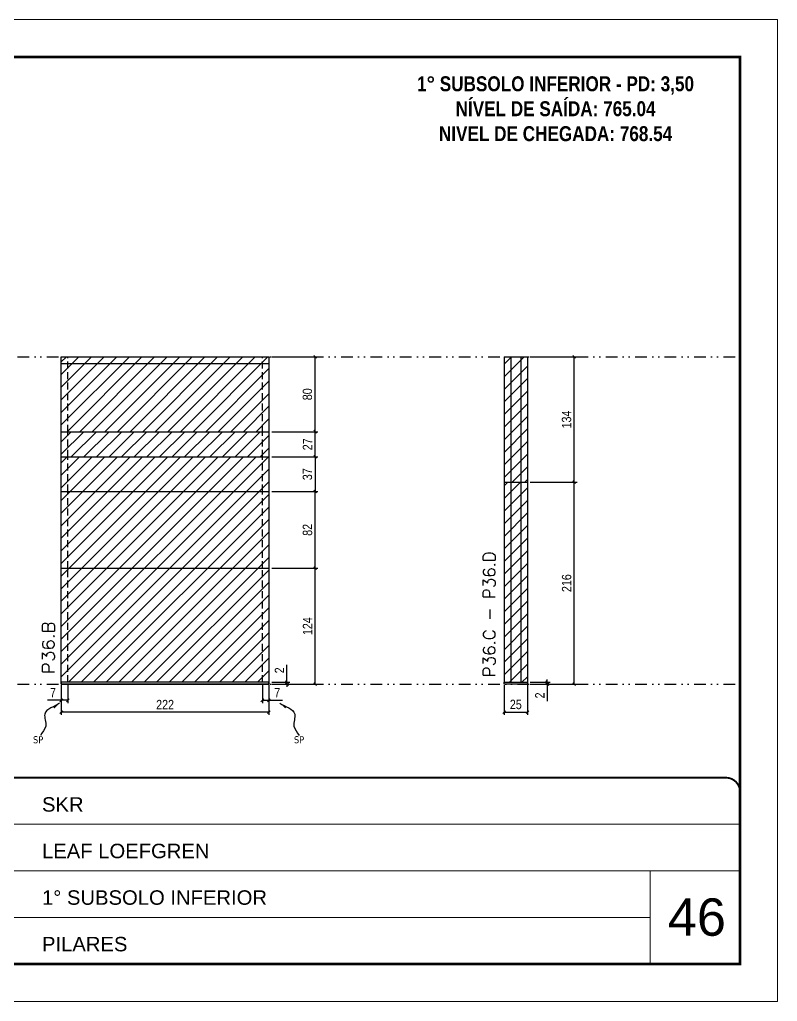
# Model space of a CAD drawing. Extents: x 14400 to 27878, y -21631 to 6985.
# Drawn here: x 16673 to 17483, y -6700 to -5650 of the extents above; entities that cross this region are included whole.
import ezdxf

# ---------------------------------------------------------------- set-up
doc = ezdxf.new("R2010")
doc.units = 0
for name, pattern in [('CONTINUO', [0]), ('DASHED', [0.75, 0.5, -0.25]), ('DIVIDE2', [0.625, 0.25, -0.125, 0, -0.125, 0, -0.125]), ('HIDDEN', [0.375, 0.25, -0.125])]:
    doc.linetypes.add(name, pattern=pattern)
for name, color, linetype, lineweight in [('CARIMBO', 255, 'Continuous', 9), ('Folhas', 255, 'Continuous', 9), ('Hachura', 251, 'Continuous', 9), ('SARRAFO DE PRESSAO', 251, 'DASHED', 9), ('Texto Seção', 7, 'Continuous', 15)]:
    doc.layers.add(name, color=color, linetype=linetype, lineweight=lineweight)
for name, color, linetype in [('COTA', 241, 'Continuous'), ('NOMENCLATURA', 7, 'Continuous'), ('Nível', 160, 'Continuous'), ('Painéis', 200, 'Continuous'), ('SARR_2.2x7', 40, 'Continuous'), ('Sarrafo de Pressão', 42, 'HIDDEN'), ('texto', 7, 'Continuous')]:
    doc.layers.add(name, color=color, linetype=linetype)
doc.styles.add('ARIAL', font='arial.ttf')
doc.styles.add('COTA TECNICA', font='techl___.ttf', dxfattribs={"height": 10})
doc.styles.add('COTA TECNICA-50', font='techl___.ttf', dxfattribs={"height": 10})
doc.styles.add('REGUA-120', font='ROMANS.shx', dxfattribs={"height": 15})
doc.styles.add('ROMANC', font='techb___.ttf', dxfattribs={"height": 2.5})
doc.styles.get("Standard").update_dxf_attribs({"font": 'arial.ttf'})
doc.dimstyles.new('COTA PAINEL-50', dxfattribs={"dimtxt": 10, "dimasz": 3, "dimexe": 3, "dimexo": 3, "dimgap": 3, "dimtad": 1, "dimdec": 1, "dimzin": 12, "dimdsep": 46, "dimtxsty": 'COTA TECNICA-50', "dimblk1": 'OBLIQUE', "dimblk2": 'OBLIQUE', "dimsah": 1, "dimcen": 0.9, "dimclrd": 4, "dimclre": 4, "dimclrt": 240, "dimadec": 1, "dimazin": 3, "dimtfac": 1, "dimtdec": 1, "dimtmove": 0, "dimatfit": 3, "dimfxl": 1, "dimtolj": 1, "dimtzin": 12, "dimarcsym": 0})
doc.dimstyles.new('PAINEL', dxfattribs={"dimtxt": 10, "dimasz": 3, "dimexe": 3, "dimexo": 3, "dimgap": 3, "dimtad": 1, "dimdec": 1, "dimzin": 12, "dimdsep": 46, "dimtxsty": 'COTA TECNICA', "dimblk1": 'OBLIQUE', "dimblk2": 'OBLIQUE', "dimsah": 1, "dimcen": 0.9, "dimclrd": 4, "dimclre": 4, "dimclrt": 240, "dimadec": 1, "dimazin": 3, "dimtfac": 1, "dimtdec": 1, "dimtmove": 0, "dimatfit": 3, "dimfxl": 1, "dimtolj": 1, "dimtzin": 12, "dimarcsym": 0})
doc.dimstyles.get("Standard").update_dxf_attribs({"dimtxt": 0.18, "dimasz": 0.18, "dimexe": 0.18, "dimexo": 0.0625, "dimgap": 0.09, "dimtad": 0, "dimtih": 1, "dimtoh": 1, "dimdec": 4, "dimzin": 0, "dimdsep": 46, "dimtxsty": 'Standard', "dimcen": 0.09, "dimadec": 0, "dimazin": 0, "dimtfac": 1, "dimtdec": 4, "dimtofl": 0, "dimtmove": 0, "dimatfit": 3, "dimfxl": 1, "dimtolj": 1, "dimtzin": 0, "dimarcsym": 0})

# ---------------------------------------------------------------- blocks, each defined once
blk = doc.blocks.new('9999999999')
at = {"color": 30, "linetype": 'CONTINUO'}
for p, q in [((98564.6, 34379.6), (99584, 34379.6)), ((98564.6, 34329.8), (99488, 34329.8)), ((99584, 34329.8), (99488, 34329.8)), ((99488, 34329.8), (99488, 34230.2)), ((98564.6, 34280), (99488, 34280))]:
    blk.add_line(p, q, dxfattribs=at)
at = {"color": 30, "linetype": 'CONTINUO', "const_width": 2}
blk.add_lwpolyline([(99584, 34230.2), (99584, 34414.4, 0.414214), (99569, 34429.4), (98229, 34429.4, 0.414214), (98214, 34414.4), (98214, 34245.2, 0.414214), (98229, 34230.2), (99584, 34230.2)], format="xyb", dxfattribs=at)
at = {"layer": 'Folhas'}
blk.add_lwpolyline([(98139, 34190.2), (99624, 34190.2), (99624, 35240.2), (98139, 35240.2)], close=True, dxfattribs=at)
at = {"layer": 'Folhas', "color": 30, "const_width": 3}
blk.add_lwpolyline([(98214, 34230.2), (99584, 34230.2), (99584, 35200.2), (98214, 35200.2)], close=True, dxfattribs=at)
at = {"color": 7, "linetype": 'Continuous', "ltscale": 5, "style": 'ARIAL'}
for s, height, p in [('SKR', 15.48, (98837.7, 34393.1)), ('LEAF LOEFGREN', 15.483, (98837.7, 34343.3)), ('1° SUBSOLO INFERIOR', 15.483, (98837.7, 34293.5)), ('PILARES', 15.48, (98837.7, 34243.7))]:
    blk.add_text(s, height=height, dxfattribs=at).set_placement(p)
blk = doc.blocks.new('_Oblique')
at = {"color": 0, "linetype": 'ByBlock', "lineweight": -2}
blk.add_line((-0.5, -0.5), (0.5, 0.5), dxfattribs=at)
blk = doc.blocks.new('*D2444')
at = {"layer": 'COTA', "color": 4, "lineweight": -2, "transparency": 16777216}
for p, q in [((16717.8, -6361.3), (16717.8, -6393.2)), ((16939.8, -6361.3), (16939.8, -6393.2)), ((16939.8, -6390.2), (16717.8, -6390.2))]:
    blk.add_line(p, q, dxfattribs=at)
at = {"layer": 'Defpoints', "color": 0, "transparency": 16777216}
for p in [(16717.8, -6358.3), (16939.8, -6358.3), (16717.8, -6390.2)]:
    blk.add_point(p, dxfattribs=at)
at = {"layer": 'COTA', "color": 4, "lineweight": -2, "transparency": 16777216, "xscale": 3, "yscale": 3, "zscale": 3, "rotation": 180}
blk.add_blockref('_Oblique', (16717.8, -6390.2), dxfattribs=at)
at = {"layer": 'COTA', "color": 4, "lineweight": -2, "transparency": 16777216, "xscale": 3, "yscale": 3, "zscale": 3}
blk.add_blockref('_Oblique', (16939.8, -6390.2), dxfattribs=at)
at = {"layer": 'COTA', "color": 240, "transparency": 16777216, "insert": (16828.8, -6382.2), "char_height": 10, "attachment_point": 5, "style": 'COTA TECNICA'}
blk.add_mtext('\\A1;222', dxfattribs=at)
blk = doc.blocks.new('*D2445')
at = {"layer": 'COTA', "color": 4, "lineweight": -2, "transparency": 16777216}
for p, q in [((16932.8, -6361.3), (16932.8, -6380.6)), ((16939.8, -6363.3), (16939.8, -6380.6)), ((16932.8, -6377.6), (16939.8, -6377.6)), ((16939.8, -6377.6), (16954.5, -6377.6))]:
    blk.add_line(p, q, dxfattribs=at)
at = {"layer": 'Defpoints', "color": 0, "transparency": 16777216}
for p in [(16932.8, -6358.3), (16939.8, -6360.3), (16939.8, -6377.6)]:
    blk.add_point(p, dxfattribs=at)
at = {"layer": 'COTA', "color": 4, "lineweight": -2, "transparency": 16777216, "xscale": 3, "yscale": 3, "zscale": 3, "rotation": 180}
blk.add_blockref('_Oblique', (16932.8, -6377.6), dxfattribs=at)
at = {"layer": 'COTA', "color": 4, "lineweight": -2, "transparency": 16777216, "xscale": 3, "yscale": 3, "zscale": 3}
blk.add_blockref('_Oblique', (16939.8, -6377.6), dxfattribs=at)
at = {"layer": 'COTA', "color": 240, "transparency": 16777216, "insert": (16948.7, -6369.5), "char_height": 10, "attachment_point": 5, "style": 'COTA TECNICA-50'}
blk.add_mtext('\\A1;7', dxfattribs=at)
blk = doc.blocks.new('*D2446')
at = {"layer": 'COTA', "color": 4, "lineweight": -2, "transparency": 16777216}
for p, q in [((16724.8, -6361.3), (16724.8, -6380.6)), ((16717.8, -6363.3), (16717.8, -6380.6)), ((16717.8, -6377.6), (16703.1, -6377.6)), ((16724.8, -6377.6), (16717.8, -6377.6))]:
    blk.add_line(p, q, dxfattribs=at)
at = {"layer": 'Defpoints', "color": 0, "transparency": 16777216}
for p in [(16717.8, -6360.3), (16724.8, -6358.3), (16717.8, -6377.6)]:
    blk.add_point(p, dxfattribs=at)
at = {"layer": 'COTA', "color": 4, "lineweight": -2, "transparency": 16777216, "xscale": 3, "yscale": 3, "zscale": 3, "rotation": 180}
blk.add_blockref('_Oblique', (16717.8, -6377.6), dxfattribs=at)
at = {"layer": 'COTA', "color": 4, "lineweight": -2, "transparency": 16777216, "xscale": 3, "yscale": 3, "zscale": 3}
blk.add_blockref('_Oblique', (16724.8, -6377.6), dxfattribs=at)
at = {"layer": 'COTA', "color": 240, "transparency": 16777216, "insert": (16708.9, -6369.5), "char_height": 10, "attachment_point": 5, "style": 'COTA TECNICA-50'}
blk.add_mtext('\\A1;7', dxfattribs=at)
blk = doc.blocks.new('*D2447')
at = {"layer": 'COTA', "color": 4, "lineweight": -2, "transparency": 16777216}
for p, q in [((16959.1, -6358.3), (16959.1, -6339.5)), ((16942.8, -6358.3), (16962.1, -6358.3)), ((16942.8, -6360.3), (16962.1, -6360.3)), ((16959.1, -6360.3), (16959.1, -6358.3)), ((16959.1, -6360.3), (16959.1, -6363.3))]:
    blk.add_line(p, q, dxfattribs=at)
at = {"layer": 'Defpoints', "color": 0, "transparency": 16777216}
for p in [(16939.8, -6358.3), (16939.8, -6360.3), (16959.1, -6360.3)]:
    blk.add_point(p, dxfattribs=at)
at = {"layer": 'COTA', "color": 4, "lineweight": -2, "transparency": 16777216, "xscale": 3, "yscale": 3, "zscale": 3}
for p, rotation in [((16959.1, -6358.3), 270), ((16959.1, -6360.3), 90)]:
    blk.add_blockref('_Oblique', p, dxfattribs=dict(at, rotation=rotation))
at = {"layer": 'COTA', "color": 240, "transparency": 16777216, "insert": (16951.1, -6345.6), "char_height": 10, "attachment_point": 5, "rotation": 90, "style": 'COTA TECNICA-50'}
blk.add_mtext('\\A1;2', dxfattribs=at)
blk = doc.blocks.new('*D2465')
at = {"layer": 'COTA', "color": 4, "linetype": 'ByBlock', "lineweight": -2, "transparency": 16777216}
for p, q in [((16942.8, -6236.3), (16992.2, -6236.3)), ((16989.2, -6360.3), (16989.2, -6236.3)), ((16942.8, -6360.3), (16992.2, -6360.3))]:
    blk.add_line(p, q, dxfattribs=at)
at = {"layer": 'Defpoints', "color": 0, "linetype": 'ByBlock', "transparency": 16777216}
for p in [(16939.8, -6236.3), (16989.2, -6236.3), (16939.8, -6360.3)]:
    blk.add_point(p, dxfattribs=at)
at = {"layer": 'COTA', "color": 4, "linetype": 'ByBlock', "lineweight": -2, "transparency": 16777216, "xscale": 3, "yscale": 3, "zscale": 3}
for p, rotation in [((16989.2, -6236.3), 90), ((16989.2, -6360.3), 270)]:
    blk.add_blockref('_Oblique', p, dxfattribs=dict(at, rotation=rotation))
at = {"layer": 'COTA', "color": 240, "linetype": 'ByBlock', "transparency": 16777216, "insert": (16981.1, -6298.3), "char_height": 10, "attachment_point": 5, "rotation": 90, "style": 'COTA TECNICA'}
blk.add_mtext('\\A1;124', dxfattribs=at)
blk = doc.blocks.new('*D2466')
at = {"layer": 'COTA', "color": 4, "linetype": 'ByBlock', "lineweight": -2, "transparency": 16777216}
for p, q in [((16942.8, -6236.3), (16992.2, -6236.3)), ((16989.2, -6360.3), (16989.2, -6236.3)), ((16942.8, -6360.3), (16992.2, -6360.3))]:
    blk.add_line(p, q, dxfattribs=at)
at = {"layer": 'Defpoints', "color": 0, "linetype": 'ByBlock', "transparency": 16777216}
for p in [(16939.8, -6236.3), (16989.2, -6236.3), (16939.8, -6360.3)]:
    blk.add_point(p, dxfattribs=at)
at = {"layer": 'COTA', "color": 4, "linetype": 'ByBlock', "lineweight": -2, "transparency": 16777216, "xscale": 3, "yscale": 3, "zscale": 3}
for p, rotation in [((16989.2, -6236.3), 90), ((16989.2, -6360.3), 270)]:
    blk.add_blockref('_Oblique', p, dxfattribs=dict(at, rotation=rotation))
at = {"layer": 'COTA', "color": 240, "linetype": 'ByBlock', "transparency": 16777216, "insert": (16981.1, -6298.3), "char_height": 10, "attachment_point": 5, "rotation": 90, "style": 'COTA TECNICA'}
blk.add_mtext('\\A1;124', dxfattribs=at)
blk = doc.blocks.new('*D2467')
at = {"layer": 'COTA', "color": 4, "lineweight": -2, "transparency": 16777216}
for p, q in [((16942.8, -6010.3), (16992.2, -6010.3)), ((16989.2, -6090.3), (16989.2, -6010.3)), ((16942.8, -6090.3), (16992.2, -6090.3))]:
    blk.add_line(p, q, dxfattribs=at)
at = {"layer": 'Defpoints', "color": 0, "transparency": 16777216}
for p in [(16939.8, -6010.3), (16989.2, -6010.3), (16939.8, -6090.3)]:
    blk.add_point(p, dxfattribs=at)
at = {"layer": 'COTA', "color": 4, "lineweight": -2, "transparency": 16777216, "xscale": 3, "yscale": 3, "zscale": 3}
for p, rotation in [((16989.2, -6010.3), 90), ((16989.2, -6090.3), 270)]:
    blk.add_blockref('_Oblique', p, dxfattribs=dict(at, rotation=rotation))
at = {"layer": 'COTA', "color": 240, "transparency": 16777216, "insert": (16981, -6050.3), "char_height": 10, "attachment_point": 5, "rotation": 90, "style": 'COTA TECNICA'}
blk.add_mtext('\\A1;80', dxfattribs=at)
blk = doc.blocks.new('*D2468')
at = {"layer": 'COTA', "color": 4, "lineweight": -2, "transparency": 16777216}
for p, q in [((16942.8, -6117.3), (16992.2, -6117.3)), ((16989.2, -6117.3), (16989.2, -6154.3)), ((16942.8, -6154.3), (16992.2, -6154.3))]:
    blk.add_line(p, q, dxfattribs=at)
at = {"layer": 'Defpoints', "color": 0, "transparency": 16777216}
for p in [(16939.8, -6117.3), (16939.8, -6154.3), (16989.2, -6154.3)]:
    blk.add_point(p, dxfattribs=at)
at = {"layer": 'COTA', "color": 4, "lineweight": -2, "transparency": 16777216, "xscale": 3, "yscale": 3, "zscale": 3}
for p, rotation in [((16989.2, -6117.3), 90), ((16989.2, -6154.3), 270)]:
    blk.add_blockref('_Oblique', p, dxfattribs=dict(at, rotation=rotation))
at = {"layer": 'COTA', "color": 240, "transparency": 16777216, "insert": (16981, -6135.8), "char_height": 10, "attachment_point": 5, "rotation": 90, "style": 'COTA TECNICA'}
blk.add_mtext('\\A1;37', dxfattribs=at)
blk = doc.blocks.new('*D2448')
at = {"layer": 'COTA', "color": 4, "lineweight": -2, "transparency": 16777216}
for p, q in [((17191.3, -6361.3), (17191.3, -6393.2)), ((17216.3, -6361.3), (17216.3, -6393.2)), ((17191.3, -6390.2), (17216.3, -6390.2))]:
    blk.add_line(p, q, dxfattribs=at)
at = {"layer": 'Defpoints', "color": 0, "transparency": 16777216}
for p in [(17191.3, -6358.3), (17216.3, -6358.3), (17216.3, -6390.2)]:
    blk.add_point(p, dxfattribs=at)
at = {"layer": 'COTA', "color": 4, "lineweight": -2, "transparency": 16777216, "xscale": 3, "yscale": 3, "zscale": 3, "rotation": 180}
blk.add_blockref('_Oblique', (17191.3, -6390.2), dxfattribs=at)
at = {"layer": 'COTA', "color": 4, "lineweight": -2, "transparency": 16777216, "xscale": 3, "yscale": 3, "zscale": 3}
blk.add_blockref('_Oblique', (17216.3, -6390.2), dxfattribs=at)
at = {"layer": 'COTA', "color": 240, "transparency": 16777216, "insert": (17203.8, -6382.1), "char_height": 10, "attachment_point": 5, "style": 'COTA TECNICA'}
blk.add_mtext('\\A1;25', dxfattribs=at)
blk = doc.blocks.new('*D2449')
at = {"layer": 'COTA', "color": 4, "lineweight": -2, "transparency": 16777216}
for p, q in [((17219.3, -6358.3), (17240.5, -6358.3)), ((17219.3, -6360.3), (17240.5, -6360.3)), ((17237.5, -6358.3), (17237.5, -6355.3)), ((17237.5, -6358.3), (17237.5, -6360.3)), ((17237.5, -6360.3), (17237.5, -6378.4))]:
    blk.add_line(p, q, dxfattribs=at)
at = {"layer": 'Defpoints', "color": 0, "transparency": 16777216}
for p in [(17216.3, -6358.3), (17216.3, -6360.3), (17237.5, -6358.3)]:
    blk.add_point(p, dxfattribs=at)
at = {"layer": 'COTA', "color": 4, "lineweight": -2, "transparency": 16777216, "xscale": 3, "yscale": 3, "zscale": 3}
for p, rotation in [((17237.5, -6358.3), 270), ((17237.5, -6360.3), 90)]:
    blk.add_blockref('_Oblique', p, dxfattribs=dict(at, rotation=rotation))
at = {"layer": 'COTA', "color": 240, "transparency": 16777216, "insert": (17229.5, -6372.4), "char_height": 10, "attachment_point": 5, "rotation": 90, "style": 'COTA TECNICA-50'}
blk.add_mtext('\\A1;2', dxfattribs=at)
blk = doc.blocks.new('*D2450')
at = {"layer": 'COTA', "color": 4, "lineweight": -2, "transparency": 16777216}
for p, q in [((17219.3, -6144.3), (17269.3, -6144.3)), ((17266.3, -6360.3), (17266.3, -6144.3)), ((17219.3, -6360.3), (17269.3, -6360.3))]:
    blk.add_line(p, q, dxfattribs=at)
at = {"layer": 'Defpoints', "color": 0, "transparency": 16777216}
for p in [(17216.3, -6144.3), (17266.3, -6144.3), (17216.3, -6360.3)]:
    blk.add_point(p, dxfattribs=at)
at = {"layer": 'COTA', "color": 4, "lineweight": -2, "transparency": 16777216, "xscale": 3, "yscale": 3, "zscale": 3}
for p, rotation in [((17266.3, -6144.3), 90), ((17266.3, -6360.3), 270)]:
    blk.add_blockref('_Oblique', p, dxfattribs=dict(at, rotation=rotation))
at = {"layer": 'COTA', "color": 240, "transparency": 16777216, "insert": (17258.2, -6252.3), "char_height": 10, "attachment_point": 5, "rotation": 90, "style": 'COTA TECNICA-50'}
blk.add_mtext('\\A1;216', dxfattribs=at)
blk = doc.blocks.new('*D2469')
at = {"layer": 'COTA', "color": 4, "lineweight": -2, "transparency": 16777216}
for p, q in [((17219.3, -6010.3), (17269.3, -6010.3)), ((17266.3, -6144.3), (17266.3, -6010.3)), ((17219.3, -6144.3), (17269.3, -6144.3))]:
    blk.add_line(p, q, dxfattribs=at)
at = {"layer": 'Defpoints', "color": 0, "transparency": 16777216}
for p in [(17216.3, -6010.3), (17266.3, -6010.3), (17216.3, -6144.3)]:
    blk.add_point(p, dxfattribs=at)
at = {"layer": 'COTA', "color": 4, "lineweight": -2, "transparency": 16777216, "xscale": 3, "yscale": 3, "zscale": 3}
for p, rotation in [((17266.3, -6010.3), 90), ((17266.3, -6144.3), 270)]:
    blk.add_blockref('_Oblique', p, dxfattribs=dict(at, rotation=rotation))
at = {"layer": 'COTA', "color": 240, "transparency": 16777216, "insert": (17258.1, -6077.3), "char_height": 10, "attachment_point": 5, "rotation": 90, "style": 'COTA TECNICA'}
blk.add_mtext('\\A1;134', dxfattribs=at)
blk = doc.blocks.new('*D2489')
at = {"layer": 'COTA', "color": 4, "lineweight": -2, "transparency": 16777216}
for p, q in [((16942.8, -6090.3), (16992.2, -6090.3)), ((16989.2, -6117.3), (16989.2, -6090.3)), ((16942.8, -6117.3), (16992.2, -6117.3))]:
    blk.add_line(p, q, dxfattribs=at)
at = {"layer": 'Defpoints', "color": 0, "transparency": 16777216}
for p in [(16939.8, -6090.3), (16989.2, -6090.3), (16939.8, -6117.3)]:
    blk.add_point(p, dxfattribs=at)
at = {"layer": 'COTA', "color": 4, "lineweight": -2, "transparency": 16777216, "xscale": 3, "yscale": 3, "zscale": 3}
for p, rotation in [((16989.2, -6090.3), 90), ((16989.2, -6117.3), 270)]:
    blk.add_blockref('_Oblique', p, dxfattribs=dict(at, rotation=rotation))
at = {"layer": 'COTA', "color": 240, "transparency": 16777216, "insert": (16981.1, -6103.8), "char_height": 10, "attachment_point": 5, "rotation": 90, "style": 'COTA TECNICA'}
blk.add_mtext('\\A1;27', dxfattribs=at)
blk = doc.blocks.new('*D2490')
at = {"layer": 'COTA', "color": 4, "lineweight": -2, "transparency": 16777216}
for p, q in [((16942.8, -6154.3), (16992.2, -6154.3)), ((16989.2, -6236.3), (16989.2, -6154.3)), ((16942.8, -6236.3), (16992.2, -6236.3))]:
    blk.add_line(p, q, dxfattribs=at)
at = {"layer": 'Defpoints', "color": 0, "transparency": 16777216}
for p in [(16939.8, -6154.3), (16989.2, -6154.3), (16939.8, -6236.3)]:
    blk.add_point(p, dxfattribs=at)
at = {"layer": 'COTA', "color": 4, "lineweight": -2, "transparency": 16777216, "xscale": 3, "yscale": 3, "zscale": 3}
for p, rotation in [((16989.2, -6154.3), 90), ((16989.2, -6236.3), 270)]:
    blk.add_blockref('_Oblique', p, dxfattribs=dict(at, rotation=rotation))
at = {"layer": 'COTA', "color": 240, "transparency": 16777216, "insert": (16981.1, -6195.3), "char_height": 10, "attachment_point": 5, "rotation": 90, "style": 'COTA TECNICA'}
blk.add_mtext('\\A1;82', dxfattribs=at)

msp = doc.modelspace()

# ---------------------------------------------------------------- hatches: boundary and pattern name
at = {"layer": 'Hachura', "linetype": 'ByBlock'}
h = msp.add_hatch(dxfattribs=at)
h.set_pattern_fill('ANSI31', color=256, scale=3)
h.set_pattern_definition([(45, (-3170, 0), (-6.735192, 6.735192), [])])
h.paths.add_polyline_path([(16329.21, -6074.32), (16329.21, -6010.32), (16234.71, -6010.32), (16234.71, -6074.32)])
h.paths.add_polyline_path([(16234.71, -6119.32), (16234.71, -6236.32), (16456.71, -6236.32), (16456.71, -6119.32)])
h.paths.add_polyline_path([(16234.71, -6236.32), (16234.71, -6358.32), (16456.71, -6358.32), (16456.71, -6236.32)])
h.paths.add_polyline_path([(16717.81, -6236.32), (16717.81, -6358.32), (16939.81, -6358.32), (16939.81, -6236.32)])
h.paths.add_polyline_path([(16717.81, -6154.32), (16717.81, -6236.32), (16939.81, -6236.32), (16939.81, -6154.32)])
h.paths.add_polyline_path([(16939.81, -6154.32), (16939.81, -6117.32), (16717.81, -6117.32), (16717.81, -6154.32)])
h.paths.add_polyline_path([(16939.81, -6090.32), (16939.81, -6010.32), (16717.81, -6010.32), (16717.81, -6090.32)])
h.paths.add_polyline_path([(17191.35, -6358.32), (17216.35, -6358.32), (17216.35, -6144.32), (17191.35, -6144.32)])
at = {"layer": 'Hachura'}
h = msp.add_hatch(dxfattribs=at)
h.set_pattern_fill('ANSI31', color=256, scale=3)
h.paths.add_polyline_path([(17216.35, -6010.32), (17191.35, -6010.32), (17191.35, -6144.32), (17216.35, -6144.32)])
h = msp.add_hatch(dxfattribs=at)
h.set_pattern_fill('ANSI31', color=256, scale=3)
h.paths.add_polyline_path([(16939.81, -6090.32), (16717.81, -6090.32), (16717.81, -6117.32), (16939.81, -6117.32)])

# ---------------------------------------------------------------- linework, layer by layer
at = {"layer": 'Nível', "color": 4, "linetype": 'DIVIDE2', "ltscale": 50}
for p, q in [((16073.47, -6010.32), (17443.47, -6010.32)), ((16073.47, -6360.32), (17443.47, -6360.32))]:
    msp.add_line(p, q, dxfattribs=at)
at = {"layer": 'Painéis'}
for p, q in [((17191.35, -6010.32), (17191.35, -6358.32)), ((17191.35, -6010.32), (17216.35, -6010.32)), ((17216.35, -6010.32), (17216.35, -6358.32)), ((16717.81, -6090.32), (16939.81, -6090.32)), ((16717.81, -6117.32), (16939.81, -6117.32)), ((17191.35, -6144.32), (17216.35, -6144.32)), ((16717.81, -6154.32), (16939.81, -6154.32)), ((16717.81, -6236.32), (16939.81, -6236.32)), ((17191.35, -6358.32), (17216.35, -6358.32)), ((17191.35, -6358.32), (17216.35, -6358.32)), ((17191.35, -6360.32), (17191.35, -6358.32)), ((17216.35, -6360.32), (17191.35, -6360.32)), ((17216.35, -6358.32), (17216.35, -6360.32))]:
    msp.add_line(p, q, dxfattribs=at)
for points in [[(16717.81, -6010.32), (16939.81, -6010.32), (16939.81, -6360.32), (16717.81, -6360.32)], [(16939.81, -6358.32), (16717.81, -6358.32), (16717.81, -6360.32), (16939.81, -6360.32)]]:
    msp.add_lwpolyline(points, close=True, dxfattribs=at)
at = {"layer": 'SARR_2.2x7'}
for p, q in [((17198.35, -6010.32), (17198.35, -6144.32)), ((17209.35, -6010.32), (17209.35, -6144.32)), ((16717.81, -6017.32), (16939.81, -6017.32)), ((17198.35, -6144.32), (17198.35, -6358.32)), ((17209.35, -6144.32), (17209.35, -6358.32))]:
    msp.add_line(p, q, dxfattribs=at)
at = {"layer": 'Sarrafo de Pressão', "ltscale": 30}
for p, q in [((16724.81, -6090.32), (16724.81, -6010.33)), ((16932.81, -6090.32), (16932.81, -6010.33)), ((16724.81, -6117.32), (16724.81, -6090.32)), ((16932.81, -6117.32), (16932.81, -6090.32)), ((16724.81, -6154.32), (16724.81, -6117.32)), ((16932.81, -6154.32), (16932.81, -6117.32)), ((16724.81, -6236.32), (16724.81, -6154.32)), ((16932.81, -6236.32), (16932.81, -6154.32)), ((16724.81, -6358.32), (16724.81, -6236.32)), ((16932.81, -6358.32), (16932.81, -6236.32))]:
    msp.add_line(p, q, dxfattribs=at)

# ---------------------------------------------------------------- block references
at = {"layer": 'SARRAFO DE PRESSAO', "color": 6, "linetype": 'ByBlock'}
msp.add_blockref('9999999999', (-82140.51, -40889.8), dxfattribs=at)

# ---------------------------------------------------------------- texts
at = {"layer": 'CARIMBO', "style": 'ARIAL'}
msp.add_text('46', height=40, dxfattribs=at).set_placement((17366.33, -6629.46))
at = {"layer": 'NOMENCLATURA', "color": 2, "insert": (17246.31, -5683.54), "char_height": 16, "attachment_point": 2, "style": 'ROMANC'}
msp.add_mtext_dynamic_manual_height_columns('\\P1° SUBSOLO INFERIOR - PD: 3,50\\PNÍVEL DE SAÍDA: 765.04\\PNIVEL DE CHEGADA: 768.54', width=432.3511, gutter_width=1, heights=[0], dxfattribs=at)
at = {"layer": 'texto', "color": 0, "char_height": 7.5, "attachment_point": 5}
for insert in [(16693.03, -6419.81), (16972.05, -6419.81)]:
    msp.add_mtext('{\\fTahoma|b0|i0|c0|p34;\\C4;SP}', dxfattribs=dict(at, insert=insert))
at = {"layer": 'Texto Seção', "style": 'REGUA-120', "width": 1.1}
msp.add_text('P36.B', height=13, rotation=90, dxfattribs=at).set_placement((16710.56, -6349.55))
at = {"layer": 'Texto Seção', "insert": (17181.9, -6352.9), "char_height": 13, "width": 370.6998, "attachment_point": 7, "rotation": 90, "style": 'REGUA-120'}
msp.add_mtext('P36.C - P36.D', dxfattribs=at)

# ---------------------------------------------------------------- dimensions: what is measured, and where the dimension line sits
at = {"layer": 'COTA'}
for base, p1, p2, angle, dimstyle, picture, middle in [((16989.17, -6010.32), (16939.81, -6090.32), (16939.81, -6010.32), 90, 'PAINEL', '*D2467', (16981.05, -6050.32)), ((17266.34, -6010.32), (17216.35, -6144.32), (17216.35, -6010.32), 90, 'PAINEL', '*D2469', (17258.12, -6077.32)), ((16989.17, -6090.32), (16939.81, -6117.32), (16939.81, -6090.32), 90, 'PAINEL', '*D2489', (16981.1, -6103.82)), ((16989.17, -6154.32), (16939.81, -6117.32), (16939.81, -6154.32), 90, 'PAINEL', '*D2468', (16980.95, -6135.82)), ((16989.17, -6154.32), (16939.81, -6236.32), (16939.81, -6154.32), 90, 'PAINEL', '*D2490', (16981.08, -6195.32)), ((17266.34, -6144.32), (17216.35, -6360.32), (17216.35, -6144.32), 90, 'COTA PAINEL-50', '*D2450', (17258.23, -6252.32)), ((16717.81, -6377.56), (16724.81, -6358.32), (16717.81, -6360.32), 180, 'COTA PAINEL-50', '*D2446', (16708.94, -6369.48))]:
    dim = msp.add_linear_dim(base=base, p1=p1, p2=p2, angle=angle, dimstyle=dimstyle, dxfattribs=at)
    dim.commit()
    dim.dimension.update_dxf_attribs({"geometry": picture, "text_midpoint": middle})
at = {"layer": 'COTA', "linetype": 'ByBlock'}
for picture in ['*D2465', '*D2466']:
    dim = msp.add_aligned_dim(p1=(16939.81, -6360.32), p2=(16939.81, -6236.32), distance=-49.37, dimstyle='PAINEL', dxfattribs=at)
    dim.commit()
    dim.dimension.update_dxf_attribs({"geometry": picture, "text_midpoint": (16981.1, -6298.32)})
at = {"layer": 'COTA'}
for base, p1, p2, picture, middle in [((16959.06, -6360.32), (16939.81, -6358.32), (16939.81, -6360.32), '*D2447', (16959.06, -6345.57)), ((17237.54, -6358.32), (17216.35, -6360.32), (17216.35, -6358.32), '*D2449', (17237.54, -6372.37))]:
    dim = msp.add_linear_dim(base=base, p1=p1, p2=p2, angle=90, dimstyle='COTA PAINEL-50', dxfattribs=at)
    dim.commit()
    dim.dimension.update_dxf_attribs({"geometry": picture, "text_midpoint": middle, "dimtype": 160})
dim = msp.add_linear_dim(base=(16717.81, -6390.21), p1=(16939.81, -6358.32), p2=(16717.81, -6358.32), angle=180, dimstyle='PAINEL', override={"dimarcsym": 2}, dxfattribs=at)
dim.commit()
dim.dimension.update_dxf_attribs({"geometry": '*D2444', "text_midpoint": (16828.81, -6382.21)})
dim = msp.add_linear_dim(base=(16939.81, -6377.56), p1=(16932.81, -6358.32), p2=(16939.81, -6360.32), dimstyle='COTA PAINEL-50', dxfattribs=at)
dim.commit()
dim.dimension.update_dxf_attribs({"geometry": '*D2445', "text_midpoint": (16948.67, -6369.48)})
dim = msp.add_linear_dim(base=(17216.35, -6390.21), p1=(17191.35, -6358.32), p2=(17216.35, -6358.32), dimstyle='PAINEL', override={"dimarcsym": 2}, dxfattribs=at)
dim.commit()
dim.dimension.update_dxf_attribs({"geometry": '*D2448', "text_midpoint": (17203.85, -6382.1)})

# ---------------------------------------------------------------- leaders
at = {"layer": 'COTA', "path_type": 1}
for points in [[(16715.98, -6380.5), (16700.19, -6392.33), (16701.12, -6405.34), (16695.56, -6415.12)], [(16951.63, -6380.5), (16967.42, -6392.33), (16966.5, -6405.34), (16972.05, -6415.12)]]:
    msp.add_leader(points, dimstyle='Standard', override={"dimasz": 8}, dxfattribs=at)

doc.saveas('drawing.dxf')
